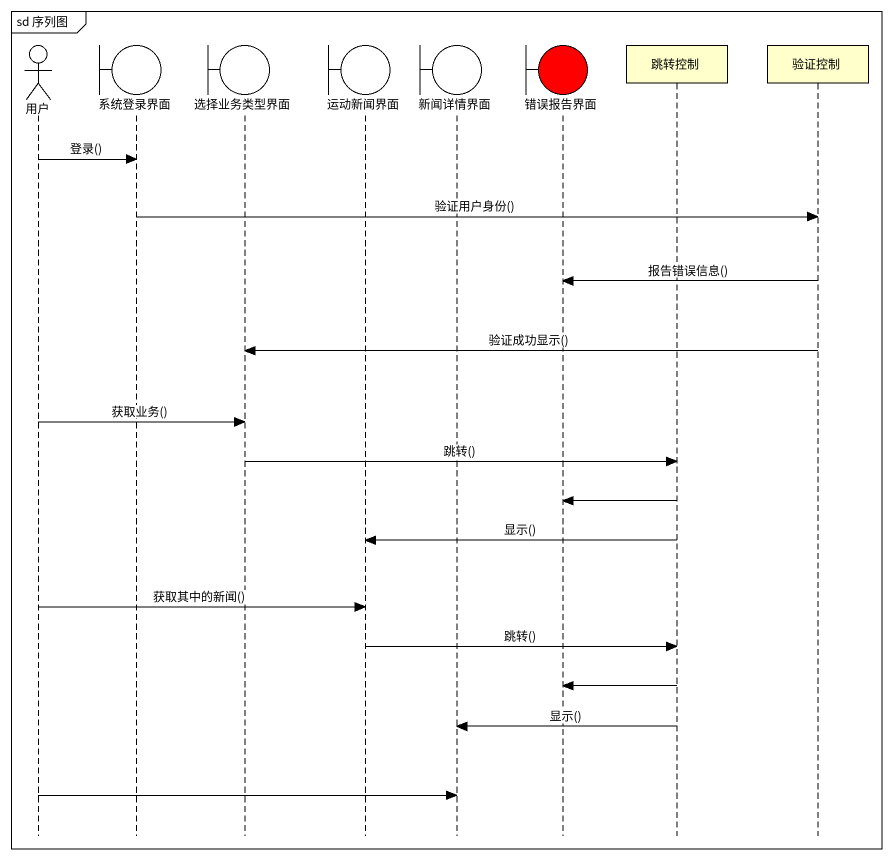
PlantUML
@startuml
mainframe sd 序列图
hide footbox
actor 用户
boundary 系统登录界面
boundary 选择业务类型界面
boundary 运动新闻界面
boundary 新闻详情界面
boundary 错误报告界面 #FF0000
participant 跳转控制
participant 验证控制

用户 -> 系统登录界面 : 登录()
系统登录界面 -> 验证控制 : 验证用户身份()
验证控制 -> 错误报告界面 : 报告错误信息()
验证控制 -> 选择业务类型界面 : 验证成功显示()
用户 -> 选择业务类型界面 : 获取业务()
选择业务类型界面 -> 跳转控制 : 跳转()
跳转控制 -> 错误报告界面
跳转控制 -> 运动新闻界面 : 显示()
用户 -> 运动新闻界面 : 获取其中的新闻()
运动新闻界面 -> 跳转控制 : 跳转()
跳转控制 -> 错误报告界面
跳转控制 -> 新闻详情界面 : 显示()
用户 -> 新闻详情界面
@enduml
